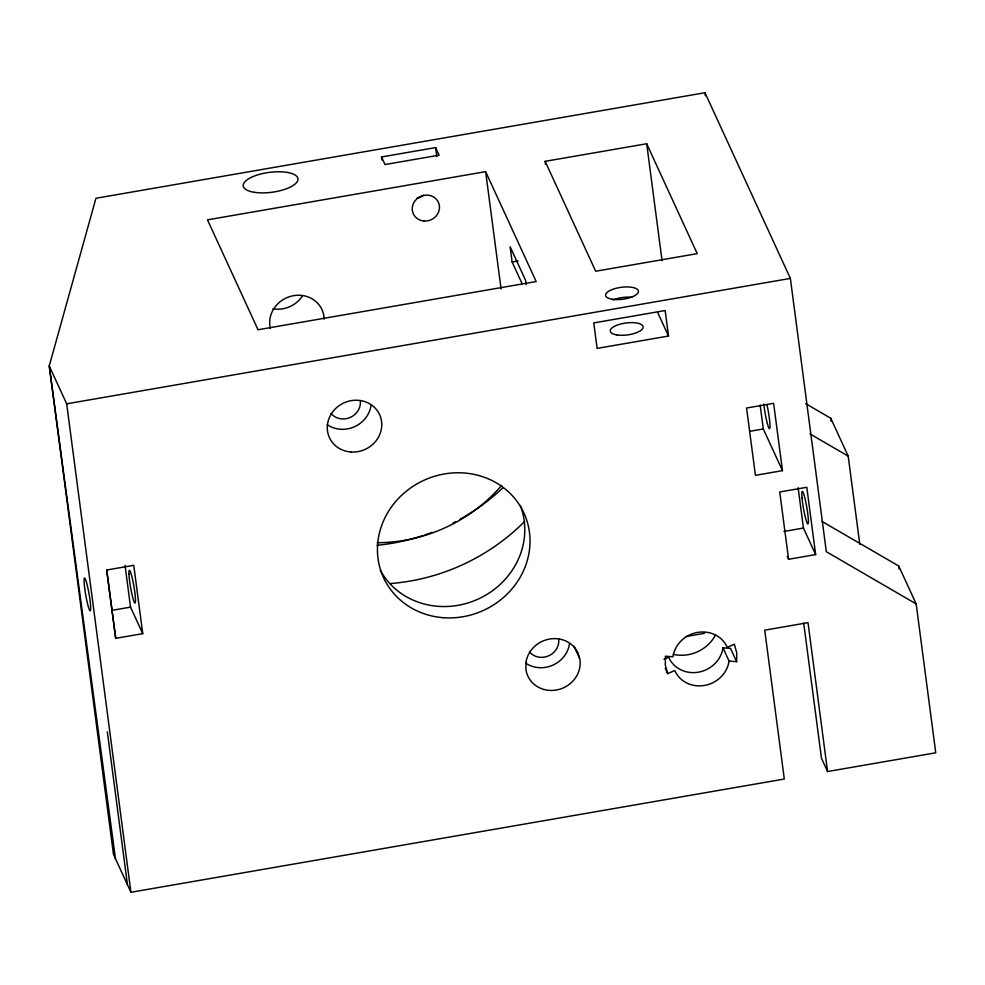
<?xml version="1.0" encoding="UTF-8"?>
<svg xmlns="http://www.w3.org/2000/svg" width="985" height="985" viewBox="0 0 985 985"><rect width="100%" height="100%" fill="white"/><g stroke="black" fill="none" stroke-linecap="round" stroke-linejoin="round"><path stroke-width="1.48" d="M736.645 661.674L736.718 652.747L734.354 644.252L727.275 647.367A28.7 26.57 -24.7 0 0 697.528 632.419A28.7 26.57 -24.7 0 0 672.94 656.786L665.392 656.207L665.318 665.121L667.682 673.617L674.75 670.502A28.7 26.57 -24.7 0 0 704.497 685.449A28.7 26.57 -24.7 0 0 729.085 661.095L736.645 661.674L730.538 648.401L722.99 647.822A28.7 26.57 -24.7 0 1 698.402 672.189A28.7 26.57 -24.7 0 1 668.655 657.241L663.939 659.322M916.173 603.916L826.317 551.698L790.376 278.41L704.977 92.725L95.939 198.268L49.25 365.927L113.484 854.377L130.919 892.275L784.306 779.037L764.729 630.166L807.995 622.668L827.572 771.538L935.75 752.799L916.173 603.916L898.739 566.018L822.106 521.484M381.527 156.96L435.616 147.59L439.101 155.174L385.012 164.544L381.527 156.96L381.921 159.964M485.642 171.649L207.49 219.852L258.033 329.753L536.185 281.538L485.642 171.649L501.057 288.827M545.148 161.343L646.689 143.748L697.232 253.637L595.691 271.232L545.148 161.343L545.542 164.384M526.187 284.616L525.633 280.442L510.119 246.718L512.138 262.01L518.085 260.976M115.467 858.723L49.25 365.927L66.684 403.825L790.376 278.41M668.507 336.033L597.107 348.407L593.758 322.908L665.158 310.534L668.507 336.033L657.586 312.294M749.77 431.307L763.301 428.955L782.472 470.645L755.421 475.324L746.568 408.024L773.619 403.333L782.472 470.645M106.712 570.019L133.751 565.328L142.739 633.65L115.688 638.342L106.712 570.019L115.688 638.342M112.512 610.257L130.537 607.129L142.739 633.65M783.9 531.444L803.44 528.058L815.642 554.592L788.591 559.271L787.311 556.488M686.262 636.47L704.435 633.318M805.668 403.641L830.774 418.243L848.196 456.129L859.782 544.249M809.879 433.856L848.196 456.129M827.572 771.538L821.478 758.278L803.686 623.074M722.99 647.822L729.085 661.095M512.138 262.01L522.062 283.594M665.244 668.31L667.682 673.617M573.984 646.148L579.525 658.177M898.739 566.018L899.145 569.059M830.774 418.243L831.168 421.285M815.642 554.592L806.789 487.292L779.738 491.971L788.591 559.271M798.121 487.686L803.44 528.058M760.149 405.032L763.301 428.955M704.977 92.725L705.383 95.767M646.689 143.748L662.055 260.656M435.616 147.59L436.798 156.59M125.033 565.255L130.537 607.129M66.684 403.825L130.919 892.275M107.328 731.83L127.434 884.69M767.143 405.561A16.56 1.724 80.2 0 1 769.42 428.66A16.56 1.724 80.2 0 1 763.794 404.096M520.302 505.465A77.273 71.548 -24.7 0 1 478.587 598.88A77.273 71.548 -24.7 0 1 380.308 570.278M302.617 295.685A27.592 25.548 -24.7 0 1 272.931 308.761M270.37 328.498A27.592 25.548 -24.7 0 1 293.567 295.672A27.592 25.548 -24.7 0 1 324.163 319.165M612.978 299.945A16.56 6.008 -7.5 0 1 631.791 297.298M423.624 195.215A13.802 12.78 -24.7 0 1 417.086 198.096M502.892 487.772A198.699 183.973 -24.7 0 1 459.835 519.378M455.784 521.57A198.699 183.973 -24.7 0 1 453.063 522.986M432.021 532.343A198.699 183.973 -24.7 0 1 424.806 534.953M423.353 535.434A198.699 183.973 -24.7 0 1 377.07 545.296M501.685 485.346A154.546 143.084 -24.7 0 1 377.169 542.71M524.673 521.41A198.699 183.973 -24.7 0 1 389.949 583.588M360.288 400.599A16.56 15.329 -24.7 0 1 350.204 417.455A16.56 15.329 -24.7 0 1 331.009 413.491M558.704 638.994A16.56 15.329 -24.7 0 1 548.62 655.85A16.56 15.329 -24.7 0 1 529.438 651.885M371.05 405.475A27.592 25.548 -24.7 0 1 327.303 424.744M569.478 643.87A27.592 25.548 -24.7 0 1 525.731 663.139M715.578 634.882A36.433 33.724 -24.7 0 1 673.358 654.36M525.953 662.462L525.891 669.221A27.592 25.548 -24.7 0 0 556.291 690.029A27.592 25.548 -24.7 0 0 579.98 659.851L578.195 653.412A27.592 25.548 -24.7 0 0 549.581 639.043A27.592 25.548 -24.7 0 0 525.953 662.462M84.353 578.417L84.131 579.673A16.56 1.724 80.2 0 0 85.757 595.112A16.56 1.724 80.2 0 0 89.413 609.801L90.017 610.749A16.56 1.724 80.2 0 0 89.044 593.906A16.56 1.724 80.2 0 0 84.353 578.417M128.936 574.169L128.936 571.903A16.56 1.724 80.2 0 1 133.985 586.851A16.56 1.724 80.2 0 1 133.985 601.478A16.56 1.724 80.2 0 1 128.936 574.169M443.201 617.681A77.273 71.548 -24.7 0 0 524.439 514.195A77.273 71.548 -24.7 0 0 393.544 504.148A77.273 71.548 -24.7 0 0 443.201 617.681M254.536 192.346A27.592 10.022 -7.5 0 0 297.827 180.255A27.592 10.022 -7.5 0 0 259.363 174.394A27.592 10.022 -7.5 0 0 254.536 192.346M612.387 299.268A16.56 6.008 -7.5 0 0 638.366 292.016A16.56 6.008 -7.5 0 0 615.293 288.506A16.56 6.008 -7.5 0 0 612.387 299.268M617.09 334.962A16.56 6.008 -7.5 0 0 643.057 327.709A16.56 6.008 -7.5 0 0 619.984 324.188A16.56 6.008 -7.5 0 0 617.09 334.962M802.061 498.225A16.56 1.724 80.2 0 0 807.737 523.921A16.56 1.724 80.2 0 0 805.533 500.873A16.56 1.724 80.2 0 0 802.061 498.225M423.981 221.009A13.802 12.78 -24.7 0 0 438.497 202.528A13.802 12.78 -24.7 0 0 415.116 200.731A13.802 12.78 -24.7 0 0 423.981 221.009M350.758 451.98A27.592 25.548 -24.7 0 0 379.779 415.017A27.592 25.548 -24.7 0 0 333.029 411.435A27.592 25.548 -24.7 0 0 350.758 451.98"/></g></svg>
